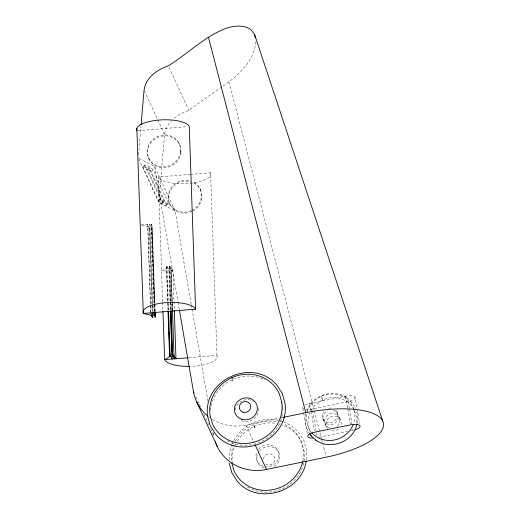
<?xml version="1.0" encoding="UTF-8"?>
<svg xmlns="http://www.w3.org/2000/svg" width="520" height="520" viewBox="0 0 520 520"><rect width="100%" height="100%" fill="white"/><g stroke="black" fill="none" stroke-linecap="round" stroke-linejoin="round"><path stroke-width="0.39" stroke-dasharray="2.6 1.95" d="M229.164 459.927L229.171 453.459L231.608 444.691M306.54 459.849L306.534 449.891L303.908 440.629L298.636 432.276L291.46 425.763L283.342 421.681M138.554 154.752L140.966 126.464M191.191 304.233L175.052 210.789L158.782 202.41L164.567 134.524C165.074 129.35 167.791 124.624 171.359 120.933M255.859 41.691C254.156 61.497 237.9 75.998 222.397 86.483M305.949 414.076C304.298 420.472 305.454 427.81 309.413 433.193M306.728 411.262C311.721 395.161 333.548 388.063 347.113 398.034M357.11 423.287L357.494 414.966L356.382 411.034M231.81 443.957L233.369 441.291M233.766 440.629C242.021 424.554 262.262 415.799 279.65 420.719M143.143 166.621L143.019 167.258L158.399 200.583L162.227 203.911L166.413 205.406L168.298 203.781L168.422 203.138L153.042 169.819L150.274 167.18L146.204 165.087L145.028 164.99L143.143 166.621L147.323 168.123L151.157 171.451L153.042 169.819M145.028 164.99L144.911 165.633L161.889 202.378C163.007 204.197 166.303 201.338 163.774 200.753L148.415 167.336L149.552 168.025L166.53 204.769L166.413 205.406M163.02 203.06L147.667 169.65L146.51 169.058L148.415 167.336M143.019 167.258L144.911 165.633M147.667 169.65L149.552 168.025M158.399 200.583L160.284 198.952L164.119 202.28L168.298 203.781M161.889 202.378L163.774 200.753M166.53 204.769L168.422 203.138M174.148 118.287L179.452 114.523L188.819 110.221L221.734 86.944M304.811 405.281A8.45 2.931 -9.8 0 1 309.816 403.546L345.553 396.182A8.45 2.931 -9.8 0 1 355.069 397.222L359.6 423.481M355.069 397.222A8.45 2.931 -9.8 0 1 348.088 401.668L312.351 409.032A8.45 2.931 -9.8 0 1 306.144 409.428M212.505 419.471A46.267 43.206 -24.8 0 0 245.98 425.041L279.026 418.229M279.812 418.067L282.178 417.579M318.883 437.346L347.477 431.457M350.649 430.8L353.035 430.313A8.45 2.931 -9.8 0 0 355.128 429.78M137.774 130.696L187.649 126.64M162.624 301.711L158.301 176.995L189.677 174.441M190.476 174.375L210.587 172.744L217.048 357.695M140.978 224.835L147.687 224.289L149.727 228.716L152.38 305.168M152.555 303.791L149.792 224.12L151.587 223.977L152.36 228.508L154.953 303.349M148.883 226.889L140.231 224.9M150.794 312.28L147.843 226.974L149.208 228.761L149.727 228.716M149.792 224.12L151.84 228.547L152.36 228.508M167.986 310.401L166.452 266.136L166.978 266.097L169.019 270.524L170.385 309.959M170.313 301.334L169.084 265.922L169.605 265.882L172.919 270.205L174.311 310.447M167.817 267.923L166.777 268.008L161.564 271.128L169.019 270.524M169.084 265.922L171.125 270.355L172.919 270.205L170.827 267.683L172.049 303.089M188.76 357.688L216.918 355.401A26.455 8.808 -2 0 1 190.131 366.353M280.404 420.875L282.666 421.343M175.052 210.789L154.55 166.361L138.281 157.983L158.782 202.41M351.572 402.084L352.183 402.812M346.801 397.755L351.916 402.396L355.589 408.291L355.316 407.862M307.281 429.774L307.548 430.203M336.798 412.061L337.643 413.887M339.268 417.417L340.535 420.16M168.994 67.249L188.819 110.221M322.757 418.815L323.603 420.641M325.228 424.171L326.495 426.913M179.069 143.468L179.491 144.385M199.979 188.786L200.401 189.703M144.404 90.825L164.567 134.524M148.701 158.321L149.123 159.237M169.611 203.639L170.034 204.555M245.98 425.041L254.046 442.52M195.806 396.682L199.167 403.962M199.498 404.69L200.506 406.874M203.866 414.161L209.248 425.815M210.594 428.727L213.954 436.007L213.122 431.216M354.673 410.826L356.304 416.585A24.538 22.919 -24.8 0 1 356.298 422.637M353.659 409.461L353.041 407.297A24.538 22.919 -24.8 0 0 324.356 395.187A24.538 22.919 -24.8 0 0 306.566 421.473L308.197 427.238A24.538 22.919 -24.8 0 0 311.363 432.322M353.86 410.183L354.679 413.062A24.538 22.919 -24.8 0 1 353.834 422.857M232.499 379.659L233.025 381.219L232.901 379.379A36.628 34.203 -24.8 0 0 210.607 410.163M228.982 81.829L314.067 410.033M314.269 410.82L321.392 438.301M321.601 439.088L322.413 442.228M322.615 443.014L326.079 456.359M348.088 401.668L349.187 408.031M349.323 408.831L351.936 423.943M352.762 428.721L353.035 430.313M345.553 396.182L347.613 408.115M347.75 408.909L350.363 424.028M312.624 410.625L316.882 435.286M309.816 403.546L311.051 410.703M311.188 411.502L314.49 430.593M302.835 407.986L303.524 411.964M303.661 412.763L307.372 434.246M191.328 305.032L191.88 308.224M192.017 309.023L208.019 401.668M154.55 166.361L177.859 301.334M178.003 302.133L179.244 309.322M166.452 266.136L168.253 310.661M171.125 270.355L172.497 309.784M172.198 303.075L170.976 267.67L169.93 267.755L171.405 310.408M172.231 303.882L172.452 310.323M172.081 303.894L172.302 310.336M169.605 265.882L170.833 301.288M170.859 302.094L171.139 310.141M170.339 302.139L170.619 310.187M166.978 266.097L168.259 303.115M168.285 303.921L168.506 310.356M162.649 302.517L162.942 310.94M154.98 304.155L155.233 311.396M154.966 311.136L152.035 226.636L150.995 226.72L153.699 304.779M154.817 311.142L151.587 223.977L154.648 312.5M151.84 228.547L154.434 303.387M154.459 304.194L154.707 311.435M153.725 305.584L153.92 311.22M152.581 304.596L152.809 311.031M152.406 305.975L152.601 311.61M149.208 228.761L151.886 306.02M151.912 306.826L152.081 311.649M147.687 224.289L150.475 304.766M150.501 305.572L150.722 312.013M210.587 172.744A26.455 8.808 -2 0 1 188.409 183.456A26.455 8.808 -2 0 1 158.301 176.995M192.855 210.951A16.907 15.789 -24.8 0 0 201.858 197.775L201.689 193.615A16.907 15.789 -24.8 0 0 191.016 181.864M192.198 211.289A16.907 15.789 -24.8 0 1 168.74 200.636L168.578 196.482A16.907 15.789 -24.8 0 1 190.333 181.675M191.776 210.373A16.907 15.789 -24.8 0 0 201.435 196.859L201.272 192.706A16.907 15.789 -24.8 0 0 192.589 181.701M191.113 210.678A16.907 15.789 -24.8 0 1 168.317 199.725L168.155 195.566A16.907 15.789 -24.8 0 1 190.593 180.947M329.524 427.81A7.794 7.274 -24.8 0 1 325.624 417.365A7.794 7.274 -24.8 0 1 337.272 414.966A7.794 7.274 -24.8 0 1 337.129 426.244M310.479 432.107A24.538 22.919 -24.8 0 1 309.822 430.762L308.191 425.003A24.538 22.919 -24.8 0 1 309.842 413.023M310.856 410.924A24.538 22.919 -24.8 0 1 332.663 397.599A24.538 22.919 -24.8 0 1 354.016 409.481M333.346 410.248A7.794 7.274 -24.8 0 1 336.875 421.252A7.794 7.274 -24.8 0 1 324.662 422.227A7.794 7.274 -24.8 0 1 327.45 410.716M335.738 410.481A7.794 7.274 -24.8 0 1 335.153 420.44A7.794 7.274 -24.8 0 1 324.753 421.265A7.794 7.274 -24.8 0 1 323.525 411.457M328.53 408.239A7.794 7.274 -24.8 0 1 331.864 408.252M327.555 428.493A7.794 7.274 -24.8 0 1 332.274 416.338A7.794 7.274 -24.8 0 1 340.717 425.782M338.39 428.994A7.794 7.274 -24.8 0 1 330.792 430.56M258.557 449.202A11.629 10.862 -24.8 0 1 278.064 451.022A11.629 10.862 -24.8 0 1 266.292 466.726M263.367 466.219A11.629 10.862 -24.8 0 1 256.678 452.394M302.952 460.74A36.628 34.203 -24.8 0 0 303.342 449.462L300.898 440.863A36.628 34.203 -24.8 0 0 283.465 423.924M231.361 460.538A36.628 34.203 -24.8 0 1 234.962 442.046M235.319 441.35A36.628 34.203 -24.8 0 1 276.835 421.863M247.481 486.922A36.628 34.203 -24.8 0 0 287.04 486.226A36.628 34.203 -24.8 0 0 304.187 451.295L301.743 442.689A36.628 34.203 -24.8 0 0 282.159 424.931M232.375 463.847A36.628 34.203 -24.8 0 1 234.54 446.68M234.832 445.972A36.628 34.203 -24.8 0 1 235.807 443.872M237.334 441.142A36.628 34.203 -24.8 0 1 276.133 423.41M259.402 451.035A11.629 10.862 -24.8 0 1 276.933 449.911A11.629 10.862 -24.8 0 1 274.339 466.603M264.212 468.046A11.629 10.862 -24.8 0 1 258.94 451.626M263.406 459.141A5.817 5.428 -24.8 0 1 270.68 454.038A5.817 5.428 -24.8 0 1 274.3 461.526A5.817 5.428 -24.8 0 1 265.766 464.029M258.083 408.324A11.629 10.862 -24.8 0 1 252.792 419.699A11.629 10.862 -24.8 0 1 240.025 419.919M235.3 410.144A11.629 10.862 -24.8 0 1 253.448 401.414M282.737 405.125A36.628 34.203 -24.8 0 1 282.919 407.375M282.939 408.129A36.628 34.203 -24.8 0 1 282.639 413.419M282.399 414.915A36.628 34.203 -24.8 0 1 227.253 440.791M233.63 379.067A36.628 34.203 -24.8 0 1 264.869 379.815M210.106 417.885A46.267 43.206 -24.8 0 1 208.383 416.598M303.446 408.642A8.45 2.931 -9.8 0 1 302.789 407.219M323.031 400.225C322.322 400.654 321.607 397.287 321.353 396.305L323.031 400.225M254.638 427.863L253.604 424.457L254.638 427.863M180.947 152.458L180.778 148.304A16.907 15.789 -24.8 0 0 163.663 135.889A16.907 15.789 -24.8 0 0 147.667 151.164L147.829 155.324A16.907 15.789 -24.8 0 0 164.951 167.733A16.907 15.789 -24.8 0 0 180.947 152.458M180.525 151.541L180.362 147.388A16.907 15.789 -24.8 0 0 163.241 134.972A16.907 15.789 -24.8 0 0 147.245 150.248L147.407 154.407A16.907 15.789 -24.8 0 0 164.528 166.816A16.907 15.789 -24.8 0 0 180.525 151.541"/><path stroke-width="0.78" d="M207.623 416.26C202.371 379.587 253.403 356.785 277.095 385.365L282.367 393.718L285.006 403.24C290.257 439.913 239.226 462.716 215.534 434.135L210.262 425.782L207.636 416.513M141.102 124.852L144.066 90.097C145.639 77.695 157.32 69.582 168.317 65.793C188.299 53.514 205.303 35.62 227.754 27.716C235.313 25.74 243.822 24.849 250.66 29.406L254.534 34.294L382.785 421.174A68.419 23.738 -9.8 0 1 326.281 457.145L266.481 469.469A46.267 43.206 -24.8 0 1 215.3 441.512M306.137 461.312C301.613 492.349 257.192 505.654 237.075 481.039L231.81 472.687L229.164 463.164M356.915 423.988C353.685 441.721 330.161 450.729 315.757 440.024M282.964 417.417L305.78 412.718A68.419 23.738 -9.8 0 1 382.785 421.174M136.968 130.761A26.455 8.808 -2 0 1 159.153 120.042A26.455 8.808 -2 0 1 189.254 126.51L195.585 309.173L143.299 313.423L136.838 128.466M195.585 309.173A26.455 8.808 -2 0 0 165.477 302.705A26.455 8.808 -2 0 0 143.299 313.423L151.951 315.413M154.063 315.244L155.103 315.159L155.428 317.031L154.901 317.07L152.861 312.644M152.626 312.416L152.796 317.245L152.276 317.284L150.904 315.497M168.012 311.207L169.52 354.66L170.04 354.621L172.088 359.047L170.443 311.565M170.644 310.993L172.153 354.445L172.672 354.406L175.981 358.728L174.311 310.447M170.885 356.447L169.845 356.531L164.632 359.651L162.955 311.37M172.998 356.278L174.037 356.194L172.452 310.323M187.954 357.754L164.632 359.651A26.455 8.808 -2 0 0 189.358 366.373M311.292 435.975L310.687 435.247M316.069 440.303L310.947 435.663L309.673 433.615M173.888 356.207L175.981 358.728M255.054 444.704L266.481 469.469M179.381 310.115L193.453 391.579L194.123 393.036M196.898 402.331L217.399 446.758M172.153 354.445L174.194 358.878M150.755 312.812L152.796 317.245M231.829 463.079L233.968 470.62A36.628 34.203 -24.8 0 0 270.569 490.048A36.628 34.203 -24.8 0 0 302.783 461.487M208.481 37.395L305.78 412.718M254.534 34.294L255.333 37.966M232.343 378.976L232.056 377.553M169.52 354.66L169.845 356.531L169.507 346.879M171.171 310.947L172.672 354.406M168.539 311.161L170.04 354.621M168.474 317.103L168.727 324.344M169.006 332.391L169.254 339.632M155.259 312.202L155.428 317.031M154.993 311.935L155.103 315.159L154.648 312.5L154.953 315.166L154.843 311.948M353.028 425.035A24.538 22.919 -24.8 0 1 311.851 432.887M313.001 438.159A8.45 2.931 -9.8 0 1 307.736 435.864A8.45 2.931 -9.8 0 1 314.762 432.185L350.5 424.821A8.45 2.931 -9.8 0 1 359.781 425.522A8.45 2.931 -9.8 0 1 355.128 429.78M207.279 415.688A46.267 43.206 -24.8 0 1 193.453 391.579M281.801 402.558L279.357 393.952A36.628 34.203 -24.8 0 0 236.548 375.875A36.628 34.203 -24.8 0 0 209.989 415.11L212.427 423.716A36.628 34.203 -24.8 0 0 255.242 441.792A36.628 34.203 -24.8 0 0 281.801 402.558M241.826 419.309A11.629 10.862 -24.8 0 0 257.238 406.497A11.629 10.862 -24.8 0 0 238.615 400.699A11.629 10.862 -24.8 0 0 241.826 419.309M243.016 412.243A5.817 5.428 -24.8 0 0 250.725 405.834A5.817 5.428 -24.8 0 0 241.41 402.935A5.817 5.428 -24.8 0 0 243.016 412.243"/></g></svg>
